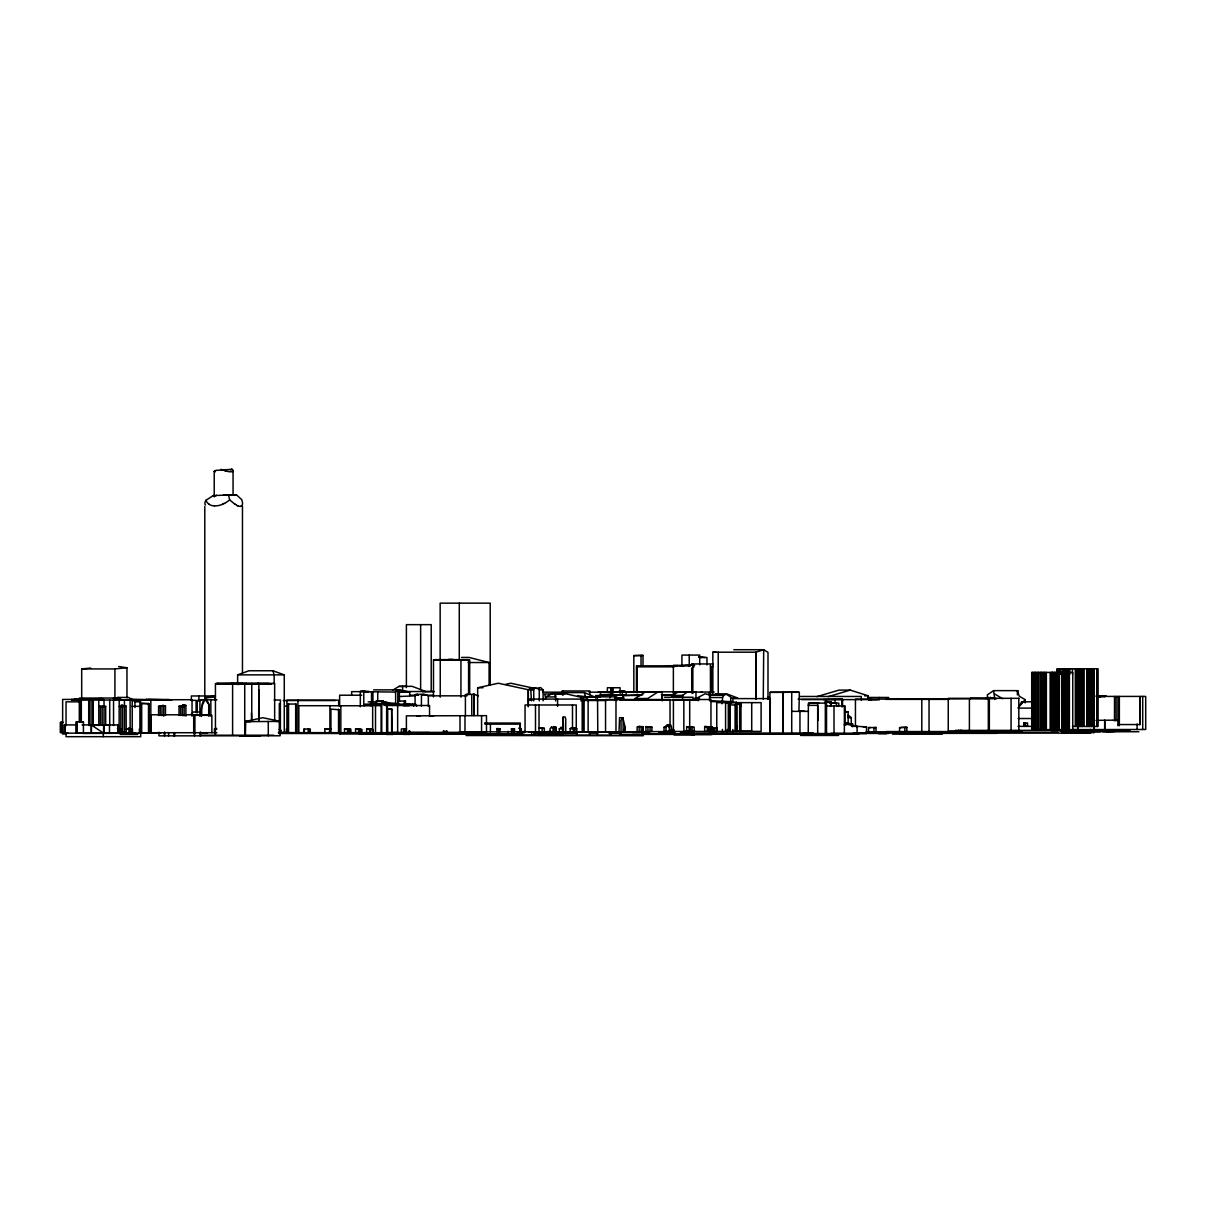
<?xml version="1.0" encoding="UTF-8"?>
<svg xmlns="http://www.w3.org/2000/svg" width="1206" height="1206" viewBox="0 0 1206 1206"><rect width="100%" height="100%" fill="white"/><g stroke="black" fill="none" stroke-linecap="round" stroke-linejoin="round"><path stroke-width="1.5" d="M838.788 705.902L838.788 703.098L829.411 703.098M259.124 690.103L258.943 720.057L258.853 683.395M770.332 700.415L769.941 732.992L769.941 692.319L783.252 692.319L783.252 732.992L782.86 692.319L798.598 692.108M626.2 691.867L626.2 694.807L623.773 695.169L609.633 694.415L600.513 694.626L600.437 695.576L600.437 691.912M737.348 725.846L736.444 731.409L736.429 702.314L731.183 702.314L729.856 704.937L729.856 731.409M740.378 707.304L740.981 703.595L736.444 703.595L738.238 703.595L736.911 704.229L736.911 731.409M691.686 668.034L691.792 693.058M692.847 667.446L693.209 665.245L693.525 667.114M552.966 731.906L553.795 726.826L555.71 726.932L555.484 731.906M705.178 657.481L699.51 656.984M619.025 731.529L619.567 717.706L622.839 717.706L624.934 726.509L624.226 731.936L620.517 731.725M214.261 496.39L216.402 495.44L236.406 494.777L241.803 499.706L242.27 501.621A21.015 7.899 48.6 0 1 242.496 502.766A18.844 7.161 48 0 1 242.496 504.138L242.391 504.485A14.985 5.623 48.9 0 1 242.059 505.45L240.929 506.339M376.166 703.55L375.503 705.631L381.096 705.631L381.759 703.55L370.574 703.46L369.91 705.495L375.503 705.495L376.166 703.46M397.829 705.495L398.493 703.505L392.9 703.505L392.236 705.495L392.9 703.912L387.307 703.912L386.644 705.51L386.644 734.424L392.9 734.424M708.631 694.596L709.52 692.244M768.629 696.676L767.694 699.103L768.629 696.827M565.75 731.816L565.75 719.108L565.207 717.088L563.247 716.967L562.388 731.906M209.12 715.912L209.12 704.817C203.105 689.063 200.407 711.314 201.296 715.957M205.186 699.118L201.704 706.731L201.704 715.957M988.061 698.184L990.443 697.339M818.753 703.158L809.407 702.992L808.231 705.359L817.683 705.374L818.301 720.419M823.457 699.601L842.557 699.405L841.592 706.761M615.03 698.138L624.135 698.138L622.628 697.852L623.14 695.169L622.628 697.852L615.467 697.852M735.102 731.409L735.102 704.937L736.429 702.314M216.794 495.41L213.221 495.606L205.849 500.354L205.156 501.847A19.748 5.924 -35.5 0 0 204.914 502.872L205.05 504.485A15.572 4.658 -35.2 0 0 205.517 504.982M1032.366 701.756L1021.618 701.892L1018.377 707.575L1025.16 699.616L1019.296 696.269L1017.306 690.631L993.593 690.631L987.382 694.852L987.382 698.591M665.998 731.529L665.998 727.128L667.446 724.61L669.3 728.077L669.3 731.364M531.74 689.847L532.72 688.249L530.67 687.631L528.318 689.847L528.318 706.776M714.6 695.003L711.374 694.611L709.565 697.535L722.515 697.505L724.324 694.611L726.856 694.535L730.715 697.083L730.715 702.48L725.801 702.48M128.545 729.268L129.208 728.288L131.348 729.268L131.348 732.826M622.839 717.706L621.03 720.299L621.03 731.529M665.998 727.128L668.064 724.685M553.313 727.112L551.504 727.158L550.057 728.771L550.057 731.906M191.121 714.419L193.442 711.992L200.754 711.992M664.024 731.529L664.024 727.308L668.018 724.61M690.209 665.938L692.169 663.948L713.274 663.948M559.313 731.906L559.313 728.786L562.313 727.263M623.773 695.576L622.628 695.576L642.828 694.807M228.447 494.777L229.683 499.962L226.607 502.133A19.582 12.738 -25.3 0 1 224.497 503.55M133.007 699.782L128.379 697.43L117.932 697.43L114.917 699.028L114.917 668.938L126.962 667.747L126.977 697.897M363.76 705.736L367.981 704.786M985.634 698.621L988.453 697.324M710.877 692.078L710.877 667.838L713.394 666.375M687.586 665.456L680.274 665.833L687.586 665.456L688.686 666.451L692.169 663.948L694.656 665.441M710.877 667.838L711.434 667.235M672.888 697.656L672.888 695.545L677.953 692.018L686.5 692.048M993.563 690.661L994.799 699.269M672.888 695.545L682.611 695.334L687.42 692.018L695.968 692.048L695.968 699.284M1016.507 691.204L1017.894 690.842L1017.894 694.264M1017.306 690.631L1017.894 690.842M245.376 735.781L245.707 721.429L262.863 717.706L280.124 721.399L280.154 735.781L158.951 735.856L158.951 732.253M392.915 690.058L398.99 686.395L406.633 686.335M528.168 700.46L533.308 699.797M384.277 705.45L384.277 701.998L395.116 703.671M163.714 716.153L163.714 705.54L158.589 706.369L158.589 715.565M572.488 704.982L572.488 728.334L570.212 728.53L575.79 728.364L570.212 728.53L570.212 731.906M699.465 698.093L694.822 698.214L696.299 698.666L694.822 699.284M242.074 683.832L242.919 683.425L242.074 683.591M736.911 704.229L740.981 703.595M246.401 683.425L245.496 683.531M545.549 699.209L545.549 696.932L554.142 692.877L559.524 694.234M129.208 728.288L126.223 729.268L131.348 729.268M715.912 694.219L723.178 695.169M131.137 699.736L151.142 700.113M560.865 693.872L563.895 692.591L584.352 692.606L594.995 697.053M215.346 470.732L215.075 470.837A9.708 1.221 -8.3 0 0 214.397 471.154A9.558 1.176 -8.8 0 0 214.246 471.335A9.558 1.191 -7.4 0 0 214.382 471.546M231.07 469.647L232.065 469.345M1096.013 720.359L1112.625 720.163M844.471 725.364L847.471 724.233L857.089 726.736M598.93 697.158L593.654 696.842M679.475 692.395L677.983 692.199L681.752 692.063M237.627 684.119L237.627 674.863L248.994 670.762L272.903 670.762L284.269 674.863L284.269 732.268M679.31 691.716L674.214 692.048L714.133 692.063M214.487 732.66L214.487 729.012L216.492 728.334M247.773 721.655L250.592 721.655M712.852 693.601L712.852 652.205L755.8 652.205L763.277 649.853M767.996 699.329L767.996 652.371L763.7 649.717L763.277 699.224M415.075 704.379L415.075 694.716L423.623 694.053L428.341 695.832L467.039 695.832M415.075 694.716L417.593 694.083M465.41 715.475L465.41 694.716L467.566 694.053M465.41 694.716L474.033 694.219L474.033 715.475M828.326 696.631L850.215 690.103L868.26 695.817L868.26 699.435M816.839 696.661L839.014 690.103L850.215 690.103M216.402 470.37L232.019 469.315M233.06 470.837L233.06 494.852L232.065 494.988M595.674 698.214L595.674 695.576L623.773 694.807M363.775 704.952L363.775 691.701L365.252 691.324L361.664 691.204L360.323 691.505L360.323 706.791M363.775 691.701L395.628 692.063M704.681 731.454L704.681 726.555L710.816 726.901L707.259 727.474L712.158 726.886L712.158 731.333M205.487 700.309L205.487 697.807L214.065 695.862M477.666 715.49L477.666 687.767L498.334 683.229L528.318 689.757M505.465 684.405L510.786 683.229L532.901 688.038M555.665 700.972L555.665 694.234L561.815 692.877L581.036 697.249L600.271 696.842M396.593 690.541L399.714 689.862L409.693 692.078L409.693 695.756M643.054 731.529L643.054 726.751L639.286 726.404L637.115 726.841L637.115 731.529M1115.746 720.193L1117.902 720.042M899.555 731.846L899.555 727.715L901.575 727.324L906.867 727.324L906.867 731.846M899.555 727.715L906.867 727.324M405.472 704.711L405.472 700.972L404.327 701.183L404.327 704.153M398.417 704.153L398.417 701.183L399.623 700.972M158.589 706.369L161.966 706.083L161.966 715.625M160.338 706.369L161.966 706.083M376.227 704.153L376.227 701.138L383.282 700.957L383.282 704.696M531.756 689.742L531.756 687.917L539.263 688.581L539.263 700.867M376.227 701.138L383.282 700.957M124.339 706.415L126.087 706.143L126.208 732.826L124.459 731.605M1118.037 720.479L1117.66 720.51A9.226 0.784 9 0 1 1114.766 720.404M324.881 732.585L324.881 728.891L326.992 728.801M325.469 729.012L331.394 728.801L324.881 728.891M602.276 695.349L609.633 694.415M710.545 731.243L710.545 728.56L713.002 728.273L717.253 728.273L717.253 731.243M710.545 728.56L717.253 728.273M633.828 692.515L633.828 655.612L643.009 655.401L643.009 665.833M633.828 655.612L643.009 655.401M725.801 702.148L730.715 701.636L711.359 700.792M81.691 699.42L81.691 668.938L90.676 668.049M161.86 700.098L167.408 699.57M868.531 731.846L868.531 727.655L870.611 727.474M876.053 731.846L876.053 727.474L873.973 727.655L873.973 731.846M205.487 697.807L214.894 697.098L214.894 700.309M616.869 695.199L622.281 694.822M216.492 683.591L242.768 683.425M232.683 494.988L236.406 494.777M399.397 696.51L415.256 695.832M223.381 495.048L231.763 494.792M1097.566 696.721L1104.982 696.601L1103.098 696.194M76.807 699.947L71.546 699.42M561.483 694.068L564.77 693.963L544.569 693.963L545.549 697.053M616.01 699.827L582.453 699.857M109.49 733.158L109.49 724.912L93.359 725.168L94.686 725.605M637.22 731.967L628.808 731.725M496.917 731.861L496.917 728.59L500.038 728.801L500.038 731.861M662.32 691.897L645.557 691.837L634.884 698.606L647.773 698.455L658.235 691.837L662.019 691.686L662.305 700.897L662.305 695.455L674.214 694.807L661.295 694.807M275.873 721.444L280.124 721.399L245.376 721.655M573.378 731.906L573.378 728.469L576.77 728.62L576.694 735.163L577.056 732.645L534.665 732.645L534.665 735.163M398.99 686.395L412.181 686.335L425.914 691.611M148.142 699.224L171.945 699.902M896.842 698.606L902.058 699.329M269.074 683.395L215.437 683.591L215.437 735.042M433.482 696.978L433.482 659.923L440.25 659.908L440.235 697.158M531.756 687.917L539.263 688.581M864.536 695.832L868.26 695.817M544.328 728.334L539.022 728.183L544.328 728.334L544.328 731.906M511.45 731.861L511.45 728.726L512.897 728.71L514.495 728.831L514.495 731.861M213.221 495.606L214.547 495.606M733.791 649.717L763.7 649.717M698.576 657.119L701.877 657.481M461.551 657.421L469.044 657.421L489.093 662.531L489.093 684.948M699.118 657.481L706.957 657.481L706.957 664.868M434.688 659.637L468.425 659.622M433.482 659.923L469.692 659.923L469.692 693.751M468.199 662.531L489.093 662.531M677.697 665.637L665.712 665.833M682.596 665.833L636.436 665.833L636.436 691.988M674.199 666.843L637.19 666.843L637.19 692.953M81.722 668.938L114.917 668.938M284.269 674.863L237.627 674.863M216.492 683.44L274.651 683.395L274.651 720.284M218.361 684.149L271.727 684.149M477.666 687.767L482.988 687.767M373.649 689.862L399.714 689.862M528.318 689.847L533.745 689.847L532.72 688.249M543.107 689.862L539.263 689.862L539.172 687.872L540.605 687.541L543.107 689.862L543.107 700.867M619.221 690.842L624.904 690.842M360.323 691.505L368.539 691.505M401.492 691.52L434.175 691.52M369.157 691.551L351.639 691.656L351.639 695.334M422.386 691.611L433.979 691.596M598.282 691.882L678.616 691.837M398.794 692.063L409.693 692.078M542.549 692.169L562.931 692.169M588.995 692.169L643.28 692.169M715.294 693.993L727.082 693.993L737.575 697.973L730.776 697.973M555.665 694.234L556.81 694.234M711.374 694.611L724.324 694.611M361.755 695.214L339.64 695.214L339.64 706.294M410.07 695.214L418.422 695.214M422.025 695.214L432.848 695.214M622.628 695.455L640.688 695.455M215.437 695.968L191.362 695.968L191.362 700.354M1096.179 695.817L1106.068 695.817M799.759 696.465L861.265 696.465L861.265 700.173M1096.179 696.405L1145.7 696.42L1145.7 729.479L1031.703 729.69L1031.703 672.42L1072.767 672.42L1072.767 729.69M545.549 696.932L555.665 696.932L554.142 692.877M664.521 697.249L693.149 697.249M867.642 697.46L888.747 697.46M120.811 698.048L79.31 698.048L79.31 722.017M985.634 698.229L993.322 698.184M692.983 698.666L696.299 698.681M770.408 698.606L732.871 698.606L732.931 702.48M996.804 698.621L917.676 699.043M97.942 698.877L76.521 698.877L71.546 700.128L132.223 700.008L132.223 732.826M895.968 699.043L918.851 699.043M115.233 699.194L117.992 699.194M130.173 699.209L147.072 699.57M528.499 699.088L587.819 699.088M798.131 699.224L842.21 699.224L842.21 706.49M76.264 699.42L62.637 699.42L62.637 734.017L66.27 734.017M885.897 699.374L949.107 699.374M117.932 697.43L120.947 699.782L192.04 699.706L192.04 716.183M216.869 699.827L199.91 699.827L199.91 716.243M801.447 699.601L871.817 699.601M274.124 700.023L280.395 700.023L280.395 732.585M619.537 699.932L698.847 700.068M868.531 699.993L877.486 699.993M133.489 700.279L134.966 700.279L134.966 707.545M190.94 700.354L196.096 700.354L196.096 712.565M200.995 700.445L197.241 700.445L197.241 713.002M283.259 700.55L335.374 700.55M583.011 731.771L583.011 699.133L584.111 700.475L606.452 700.52M132.509 700.882L139.821 700.882M398.417 701.183L405.472 700.972M825.311 733.595L825.311 701.5L831.145 701.937L831.145 706.038L829.939 705.555L831.145 705.555L830.542 702.947L835.758 702.962L837.009 706.038M711.615 701.56L732.931 702.344L731.379 701.44M80.953 701.832L66.044 701.832L66.044 725.68M134.695 701.832L140.725 701.832M368.132 701.892L377.011 701.892M382.332 701.892L385.89 701.892M831.145 701.937L825.311 701.5M825.658 703.098L808.397 703.098L808.231 733.595M141.087 732.645L141.087 703.384L149.092 703.701L149.092 732.645M141.087 703.384L149.092 703.701M365.011 704.153L415.437 704.153M204.779 699.118L209.12 704.817M729.856 704.937L735.102 704.937M185.905 705.42L182.543 705.133L185.905 705.42L185.905 716.078M162.086 705.54L163.714 705.54M386.644 705.51L429.547 705.51L429.547 716.334M165.463 705.962L162.086 705.676L165.463 705.962L165.463 715.294M826.532 706.038L845.044 705.902L845.044 722.469L852.657 724.218L852.657 726.736M124.459 706.143L126.087 706.143M131.982 706.324L140.032 706.324M179.031 715.49L179.031 706.234L182.407 706.565M284.586 706.158L288.279 706.158M105.676 724.896L105.676 706.445L98.817 706.399L100.565 706.595M119.213 706.535L122.59 706.535L122.59 732.298M1018.075 708.118L1030.889 708.118M387.654 732.555L387.654 708.842L391.633 708.842L392.236 734.424M392.297 709.58L387.654 708.842M791.724 711.359L808.397 711.359M844.848 711.826L848.15 711.826L848.15 724.61M210.658 714.781L151.217 714.781L151.217 732.705M193.699 715.324L211.864 715.324L211.864 732.645M416.869 716.017L420.125 716.017M430.029 716.078L433.557 716.078M851.27 717.676L848.15 717.676L848.255 715.037L851.27 717.676L851.27 724.791M1018.12 718.52L1031.371 718.52M63.134 722.258L60.3 722.258L60.3 732.585L63.134 732.585M82.204 722.198L83.425 722.198M484.601 723.042L520.314 723.042L520.314 728.53M1023.758 726.359L1023.758 722.952L1027.542 722.952L1027.542 726.359M484.872 724.128L519.816 724.128L519.816 731.861L459.305 731.861M844.336 724.218L852.657 724.218M1118.083 724.55L1139.972 724.55M77.274 724.912L64.325 724.912L64.325 733.158L160.775 733.052M82.053 724.912L109.49 724.912M852.657 726.118L866.526 726.841L866.526 733.595L803.03 733.504M851.481 726.314L854.677 726.314M1017.97 726.359L1032.065 726.359M1072.436 726.449L1097.957 726.449L1097.957 668.757L1056.999 668.757L1056.999 674.35M645.949 731.529L645.949 726.66L651.888 727.128L651.888 731.529M686.666 726.705L692.757 727.278L686.666 726.705L686.666 731.454M704.681 726.555L712.158 726.886M863.134 726.841L866.526 726.841M645.949 726.66L651.888 727.128M689.048 727.128L694.189 727.128L694.189 731.333M664.024 727.308L665.998 727.308M868.531 727.655L876.053 727.474M355.589 732.675L355.589 728.71L360.82 729.283L360.82 732.675M496.917 728.59L500.038 728.801M573.378 728.469L576.77 728.62M119.213 728.786L117.464 728.786L121.414 729.087L121.414 732.313M344.524 732.675L344.524 728.921L349.755 729.193M366.639 732.675L366.639 728.846L372.986 729.524L372.986 732.66L298.847 732.645L298.847 705.706L372.654 705.766L372.654 732.675M369.579 732.675L369.579 729.012L371.885 729.012L366.639 728.846M406.603 728.921L401.357 728.921L401.357 732.539M511.45 728.726L514.495 728.831M519.515 728.952L521.128 728.952L521.128 735.012M559.313 728.786L561.574 728.786M128.349 728.288L129.012 729.268L132.494 729.193L132.494 732.374L129.012 732.374M214.487 729.012L216.824 729.012M358.514 729.359L361.936 729.359L361.936 732.645M369.579 729.012L372.986 729.524M279.611 730.203L280.742 730.203L280.742 732.63L278.752 732.585M670.958 729.977L674.244 729.977M1056.577 730.082L1059.818 730.082M1091.4 730.143L1115.264 730.143M1117.027 730.082L1122.273 730.082M955.303 730.399L1093.149 730.293M1051.044 730.58L1110.681 730.58M993.051 730.746L1016.266 730.746M1062.411 730.776L1130.173 730.73M736.76 731.153L751.579 731.153M1060.134 731.002L1108.284 731.002M665.998 731.364L671.742 731.364C672.028 724.776 668.682 720.103 669.963 731.364M954.881 731.303L996.804 731.303M1106.113 731.469L1122.153 731.228M525.138 731.56L517.51 731.725L517.51 735.012M546.62 731.56L553.629 731.56M670.023 731.529L593.473 731.936M866.255 731.71L871.817 731.71M885.897 731.56L956.886 731.56M1000.287 731.514L1022.432 731.514M1090.088 731.56L1114.238 731.529M520.389 731.801L649.733 731.967M866.405 731.846L929.042 731.846L929.042 699.118L855.446 699.118L855.446 726.389M952.031 731.756L1000.483 731.756M1092.847 731.771L1100.4 731.771M1102.51 731.74L1138.871 731.74M528.499 732.057L587.819 732.057M589.568 732.178L600.467 732.178M680.305 732.072L694.746 732.057L694.746 730.987M980.478 732.238L1058.144 732.238M117.932 732.313L126.087 732.283M278.782 732.268L288.536 732.464M393.246 732.464L398.101 732.464M658.958 732.268L675.149 732.238M216.869 732.705L139.399 732.735L139.399 728.786M286.772 732.585L296.269 732.63L296.269 704.033L287.963 704.033L287.963 732.63M377.96 732.675L385.362 732.675M386.749 732.539L429.547 732.539M632.517 732.555L639.798 732.555M876.762 732.705L889.727 732.705M1061.687 732.66L1094.234 732.66M64.446 732.916L67.717 732.916M135.554 732.841L76.174 732.811L76.174 721.731L83.425 721.731L83.425 732.811M139.037 732.886L146.695 732.886M202.382 732.916L207.462 732.931M278.496 732.781L341.584 732.781M365.011 732.735L387.443 732.735M392.9 732.735L404.055 732.735M408.804 732.735L415.437 732.735M853.26 732.977L927.761 732.977M278.496 733.037L341.584 733.037M379.227 733.007L388.181 733.007M534.997 733.188L576.543 733.188M589.312 733.188L597.181 733.188M696.088 733.127L813.311 732.992M921.294 733.007L978.759 733.203M990.774 733.158L1090.33 733.082L1090.33 729.344M82.641 733.459L128.409 733.263M278.933 733.489L340.695 733.489M392.236 733.338L398.493 733.338M609.603 733.444L620.909 733.444M830.919 733.354L888.747 733.459M898.862 733.354L996.895 733.354M609.105 733.504L621.316 733.504M878.646 733.67L886.531 733.67M359.177 733.761L388.332 733.761M392.086 733.761L522.665 733.957M641.607 733.941L787.985 733.941M339.64 734.002L520.314 734.032M642.316 734.228L654.149 734.228M672.481 734.213L782.739 734.213M892.47 734.122L942.383 734.122M120.223 734.439L137.65 734.439M619.537 734.364L712.475 734.424M761.333 734.243L858.672 734.243M691.083 734.544L711.54 734.544M674.018 734.906L694.52 734.906M200.467 735.223L273.747 735.223M486.139 735.042L489.953 735.042M538.132 735.313L563.262 735.313M800.603 735.449L838.607 735.449M466.074 735.509L643.28 735.735M239.798 736.112L260.436 736.112M330.911 732.645L330.911 709.128L339.172 709.776L339.172 732.645M448.526 659.365L452.883 659.38M701.183 692.063L702.299 692.063M245.707 721.429L247.773 721.444M387.443 703.882L393.156 703.912M232.065 494.792L233.029 494.837M671.501 696.616L681.269 696.691M989.297 698.319L989.297 731.062L989.297 700.038L988.317 698.455L970.393 698.244L969.398 700.038L969.398 731.062M712.852 652.205L716.349 652.25M698.138 700.807L698.138 697.445L705.118 693.767L709.565 694.912L722.786 695.153M1100.746 696.601L1097.264 696.525L1100.746 696.525M695.968 698.093L699.465 698.259M805.126 711.344L798.96 710.967L799.352 692.259L770.348 692.319M214.427 505.872L213.161 505.751A13.673 8.939 -26.2 0 1 211.351 505.374L210.839 505.133A15.497 10.04 -25.5 0 1 209.256 504.379M344.524 728.921L347.464 729.193M699.103 656.848L701.877 657.119M215.346 471.848L214.261 471.576M105.676 706.445L102.314 706.264L104.063 706.445M102.178 706.595L100.43 706.399L100.43 724.881M74.335 699.42L77.154 699.736M577.614 695.696L590.608 697.249M257.375 683.425L258.401 683.576M218.361 683.576L217.366 683.576M845.044 711.404L848.15 711.826M118.655 666.526L126.962 667.747M329.856 728.982L329.283 732.585M121.414 729.087L117.932 728.695L120.253 729.087L120.253 732.826M954.971 730.64L958.664 731.303L958.664 730.158L958.71 731.303M233.647 683.591L232.245 683.591M238.833 684.541L231.024 683.44M179.031 706.234L180.779 706.565M355.589 728.71L358.514 729.283L358.514 732.675M225.944 471.003L224.723 470.657M473.747 715.475L474.033 694.219M473.747 694.204L478.39 695.847M268.26 721.399L268.305 735.781M518.716 728.153L521.128 728.952M220.924 469.315L222.854 470.054A10.07 2.322 18.2 0 0 224.708 470.581M597.543 699.797L597.799 733.414M119.846 699.782L120.947 699.782M643.054 726.751L642.406 731.529M1097.189 695.274L1100.173 696.827M279.204 729.359L280.742 730.203M994.799 694.068L1002.563 698.696M209.301 504.349L208.834 504.033A18.467 11.894 -24.6 0 1 207.206 502.48A21.271 13.748 -24.9 0 1 206.226 501.078L205.849 500.354M234.914 504.198L229.683 499.962M560.85 727.263L562.388 728.786M551.504 727.158L552.966 728.771M587.02 699.133L588.136 700.49L588.136 731.771M101.711 700.249L100.58 698.621L98.666 698.621L99.797 700.249M555.71 726.932L556.448 731.816M1023.758 722.952L1025.884 726.359M103.626 700.415L102.495 698.576L100.58 698.576L101.711 700.415M1021.618 701.892L1022.251 703.023M415.437 703.822L416.688 706.219M412.467 703.822L413.703 706.219M115.233 698.319L116.183 700.128M113.424 698.319L114.359 700.128M722.093 700.792L722.439 702.48M711.434 668.034L710.394 665.23L710.5 693.676M530.67 687.631L531.409 700.852M272.903 670.762L274.169 674.863L274.169 684.119M584.352 692.606L585.543 697.053M553.795 726.826L554.036 731.816M563.247 716.967L563.534 731.816M534.665 732.645L534.997 735.163L534.997 731.786M402.472 686.395L402.774 691.34M468.667 680.893L468.998 693.751M251.436 712.776L251.541 720.193M988.317 698.455L988.332 731.062M258.687 708.796L258.762 720.042M1142.715 696.42L1142.715 729.479M1137.092 723.962L1137.092 729.479M1119.349 696.495L1119.349 725.756M1117.932 696.495L1117.932 725.756M1116.093 696.495L1116.138 720.268M1114.525 696.495L1114.495 720.268M1104.786 720.314L1104.786 729.645M1104.651 720.374L1104.651 729.645M1097.4 668.757L1097.4 726.449M1096.978 668.757L1096.978 726.449M1094.204 668.757L1094.279 729.645M1093.752 668.757L1093.812 729.645M1092.139 668.757L1092.139 726.449M1091.656 668.757L1091.656 726.449M1091.174 668.757L1091.174 726.449M1089.742 668.757L1089.742 726.449M1089.154 668.757L1089.274 726.449M1088.701 668.757L1088.701 726.449M1087.284 668.757L1087.284 726.449M1086.772 668.757L1086.772 726.449M1084.149 668.757L1084.149 726.449M1082.687 668.757L1082.687 726.449M1082.174 668.757L1082.189 726.449M1081.676 668.757L1081.676 726.449M1080.38 668.757L1080.38 726.449M1079.913 668.757L1079.883 726.449M1079.415 668.757L1079.415 726.449M1078.134 725.997L1078.134 729.645M1077.923 668.757L1077.923 726.449M1077.712 725.997L1077.712 729.645M1077.501 668.757L1077.44 726.449M1077.018 668.757L1077.018 726.449M1076.008 729.344L1076.008 733.082M1075.3 668.757L1075.3 726.449M1073.913 729.344L1073.913 733.082M1072.436 668.757L1072.436 674.35M1069.752 668.757L1069.752 674.35M1069.39 672.42L1069.39 729.69M1069.149 668.757L1069.059 674.35M1068.923 672.42L1068.923 729.69M1068.471 668.757L1068.471 674.35M1067.702 672.42L1067.702 729.69M1067.235 672.42L1067.235 729.69M1066.903 668.757L1066.948 729.69M1066.481 672.42L1066.481 729.69M1066.315 668.757L1066.315 674.35M1066.089 668.757L1066.089 674.35M1065.516 668.757L1065.516 674.35M1064.883 672.42L1064.883 729.69M1064.401 672.42L1064.416 729.69M1063.933 668.757L1063.918 729.69M1063.375 668.757L1063.375 674.35M1063.179 668.757L1063.179 674.35M1062.622 668.757L1062.622 674.35M1062.29 672.42L1062.29 729.69M1061.747 672.42L1061.747 729.69M1060.752 668.757L1060.752 674.35M1060.195 668.757L1060.195 674.35M1059.426 668.757L1059.275 729.69M1058.114 668.757L1058.114 674.35M1057.888 672.42L1057.888 729.69M1057.556 668.757L1057.556 674.35M1057.255 672.42L1057.225 729.69M1056.592 672.42L1056.592 729.69M1055.371 672.42L1055.371 729.69M1054.798 672.42L1054.722 729.69M1054.15 672.42L1054.15 729.69M1052.793 672.42L1052.793 729.69M1052.28 672.42L1052.28 729.69M1052.129 672.42L1052.129 729.69M1051.632 672.42L1051.632 729.69M1050.14 672.42L1050.14 729.69M1046.356 672.42L1046.356 729.69M1045.783 672.42L1045.783 729.69M1044.426 672.42L1044.426 729.69M1043.748 672.42L1043.657 729.69M1042.994 672.42L1042.994 729.69M1041.441 672.42L1041.441 729.69M1040.763 672.42L1040.763 729.69M1040.13 672.42L1040.13 729.69M1038.472 672.42L1038.472 729.69M1037.808 672.42L1037.778 729.69M1037.1 672.42L1037.1 729.69M1035.577 672.42L1035.577 729.69M1034.914 672.42L1034.989 729.69M1034.326 672.42L1034.326 729.69M1032.833 672.42L1032.833 729.69M1032.17 672.42L1032.17 729.69M1025.386 722.952L1025.386 726.359M1025.16 699.616L1025.16 702.932M1017.382 691.204L1017.382 694.912M1011.08 698.319L1011.08 731.062M961.001 730.007L961.001 731.303M921.806 699.118L921.806 731.846M904.847 727.715L904.847 731.846M879.114 697.46L879.114 700.128M857.089 726.118L857.089 733.595M844.366 706.038L844.366 733.595M842.557 699.405L842.572 706.731M835.019 699.224L835.019 702.857M834.009 706.038L834.009 733.595M826.532 701.5L826.532 733.595M817.683 703.158L817.683 733.595M799.955 711.359L799.955 732.992M791.724 692.259L791.724 732.992M782.86 692.108L782.845 732.992M756.117 652.114L756.117 699.224M755.8 652.205L755.8 699.254M751.715 702.631L751.715 731.409M740.981 702.631L740.981 731.409M739.64 704.229L739.64 731.409M732.871 729.524L732.871 732.992M731.183 702.314L731.198 703.279L725.575 703.279L725.575 731.409M729.645 703.279L729.645 731.409M728.288 703.279L728.288 731.409M727.233 729.374L727.233 733.127M722.515 697.505L722.515 701.033M722.439 729.374L722.439 733.127M721.942 702.631L721.942 703.791M718.218 652.205L718.218 694.912M716.771 731.409L716.771 702.631L761.107 702.631L761.107 731.409L673.415 731.454L673.415 699.525L710.952 699.525L710.952 731.454M715.746 732.223L715.746 733.127M714.781 728.56L714.781 731.243M714.058 732.223L714.058 733.127M713.002 728.273L713.002 731.243M712.309 732.193L712.309 733.127M711.721 726.766L711.721 731.333M711.51 732.193L711.51 733.127M711.359 667.838L711.359 692.078M710.816 731.454L710.349 726.736L710.349 731.454M710.62 732.193L710.62 733.127M710.183 727.354L710.183 731.333M709.565 694.912L709.565 700.807M709.038 726.811L709.038 731.454M708.646 727.474L708.646 731.333M707.259 726.736L707.259 731.454M699.706 664.868L699.706 655.084L681.918 655.084L681.918 665.833M693.676 667.235L693.676 665.335L673.37 665.335L673.37 693.571M693.435 730.987L693.435 732.057M692.847 665.335L692.847 693.571M692.123 727.082L692.123 731.454M690.51 727.128L690.51 731.333M689.696 699.525L689.696 726.705M689.229 655.084L689.229 666.059M689.048 727.082L689.048 731.454M687.028 730.987L687.028 732.057M685.717 730.987L685.717 732.057M683.847 699.525L683.847 731.454M682.611 695.334L682.611 698.199M674.214 691.837L674.214 695.078M671.38 730.127L671.38 732.268M670.461 730.127L670.461 732.268M670.023 725.891L670.023 699.525L605.548 699.525L605.548 731.529M650.049 727.128L650.049 731.529M647.923 726.932L647.984 731.967M641.125 726.751L641.125 731.529M641.034 655.612L641.034 665.833M639.135 726.434L639.135 731.529M636.904 665.833L636.904 691.988M632.758 731.967L630.075 731.771M624.934 726.509L624.934 731.529M623.095 718.037L623.095 731.529M622.462 690.842L622.281 695.576M620.095 693.36L620.095 687.737L607.387 687.737L607.311 692.033L605.126 691.942L610.914 691.626L610.914 687.737M619.492 731.771L616.809 731.967M616.794 700.52L616.794 696.842L582.197 696.842L582.212 732.057M615.98 699.525L615.98 731.529M614.759 696.842L614.759 700.52M612.723 687.737L612.723 693.043M612.633 687.737L612.633 693.36M611.457 691.912L611.457 695.576M611.367 687.737L611.276 693.36M610.749 731.906L610.749 735.163L508.163 735.012L508.163 731.273M609.95 731.906L609.95 735.163M609.814 695.244L609.814 697.852M597.347 696.842L597.347 700.52M597.332 731.906L597.332 735.163M596.985 731.906L596.985 735.163M589.885 694.701L589.885 690.963L562.026 690.963L562.026 694.656M590.051 731.982L590.051 735.163M589.568 731.982L589.568 735.163M584.111 700.475L584.111 731.771M581.036 697.249L581.036 700.972M577.056 731.982L577.056 735.163M576.257 731.906L576.257 704.982L525.047 704.982L525.047 731.906M574.493 728.635L574.493 731.756M563.277 690.963L563.277 694.656M563.112 690.963L563.112 694.656M562.81 690.963L562.81 694.656M562.689 690.963L562.689 694.656M557.579 699.088L557.579 706.354M542.127 728.349L542.127 731.906M539.022 704.982L539.022 731.906M535.494 704.982L535.494 731.906M533.957 731.786L533.957 735.163M533.745 688.581L533.745 700.852M531.695 731.801L531.695 735.012M528.273 689.757L528.273 706.324M523.992 731.56L523.992 733.112M521.987 731.786L521.987 735.163M520.389 731.725L520.389 735.012M513.756 731.273L513.756 735.012M512.972 728.831L512.972 731.861M498.53 728.831L498.53 731.861M490.42 724.128L490.42 731.861M490.209 684.812L490.209 603.151L440.145 603.151L440.145 659.531M481.571 715.655L481.571 732.268M471.757 694.716L471.757 715.475M468.591 693.284L468.591 659.938L460.948 659.923L460.933 697.143M464.988 715.851L464.988 732.479M459.999 715.851L459.999 732.479M459.275 603.151L459.275 659.531M446.974 730.866L446.974 732.524L443.431 732.524L443.431 730.866M446.16 730.866L446.16 732.524M444.155 730.866L444.155 732.524M431.22 691.37L431.22 624.648L406.392 624.648L406.392 687.676M428.341 695.832L428.341 706.234M421.437 694.731L421.437 706.234M420.638 624.648L420.638 689.53M409.678 730.776L409.678 734.379L403.392 734.379L403.392 730.791M409.03 730.791L409.03 734.379M406.392 732.479L406.392 715.851L486.485 715.655L486.485 732.268L404.266 732.449L404.266 728.921L405.382 728.921L405.382 732.449M399.397 700.58L399.397 691.279L395.628 691.279L395.628 704.289M397.829 691.279L397.829 704.289M397.648 705.51L397.648 732.539M391.633 708.842L391.633 732.555M387.307 703.912L387.307 734.424M385.362 702.178L385.362 705.57M382.136 701.138L382.136 704.153M381.759 703.55L381.759 733.293L375.503 733.293L375.503 705.495M381.096 705.631L381.096 733.293M377.734 692.078L377.734 701.274M372.94 691.551L372.94 703.113M371.508 691.927L371.508 703.113M370.649 729.524L370.649 732.66M359.629 729.359L359.629 732.645M350.871 732.585L350.871 729.148L347.464 729.148L347.464 732.675M349.755 729.148L349.755 732.675M348.564 729.148L348.564 732.585M340.831 705.766L340.831 732.675M338.66 705.6L338.66 700.158L286.922 700.158L286.922 732.856M338.524 709.128L338.524 732.645M329.916 705.766L329.916 732.675M310.304 732.645L310.304 729.027L303.791 729.012L303.791 732.6M308.766 729.012L308.766 732.645M308.193 729.012L308.193 732.6M304.379 729.012L304.379 732.645M297.897 700.158L297.897 732.856M295.681 704.033L295.681 732.63M288.551 704.033L288.551 732.63M286.365 728.861L286.365 732.464M279.325 703.475L279.325 732.494M251.752 683.41L251.752 720.284M244.728 683.41L244.728 735.042M242.466 506.445L242.466 672.918M232.607 683.591L232.607 735.042M214.231 471.425L214.231 496.902M210.854 699.827L210.854 716.243M208.713 704.817L208.713 715.912M204.794 506.445L204.794 697.234M200.618 732.253L200.467 735.856M200.181 732.253L200.181 735.856M198.9 695.968L198.9 701.259M194.905 715.324L194.905 732.645M194.558 732.253L194.558 735.856M194.377 732.253L194.377 735.856M193.699 714.781L193.699 732.705M184.156 705.133L184.156 715.912M182.407 706.55L182.407 715.686M180.659 706.234L180.659 715.49M174.704 732.57L174.704 735.886M173.83 732.856L173.83 735.886M169.835 699.57L145.79 699.57M168.599 732.856L168.599 735.886M164.634 732.253L164.634 735.856M164.453 732.253L164.453 735.856M160.217 706.083L160.217 715.384M150.84 699.706L150.84 732.66M148.504 703.384L148.504 732.645M146.846 699.209L146.876 700.053M141.675 703.701L141.675 732.645M140.725 733.022L140.725 736.685L66.044 736.685L66.044 733.022M139.911 699.706L139.911 732.66M130.097 700.008L130.158 732.374M129.012 729.193L129.012 732.826M124.459 700.008L124.459 732.826M120.841 706.535L120.841 730.459M119.213 700.008L119.077 732.313M118.369 733.158L118.369 724.957L91.249 725.062L91.249 733.158M118.173 724.957L118.173 733.158M117.796 724.957L117.796 733.158M113.545 700.008L113.545 725.53M109.716 700.008L109.731 725.53M104.033 700.008L103.972 733.158M103.776 725.062L103.776 733.158M103.595 724.912L103.595 733.158L91.43 725.062L91.43 733.158M103.309 733.022L103.309 736.685M102.178 706.399L102.178 724.942M99.646 724.957L98.334 724.957M98.786 700.008L98.817 725.53M93.133 725.53L93.133 700.008L93.118 725.108M91.053 700.008L91.053 725.53M89.304 700.008L89.304 725.499M88.716 700.008L88.716 725.499M81.315 700.008L81.315 721.866M80.169 700.008L80.169 721.881M77.003 721.731L77.003 732.811M76.46 722.198L76.46 732.811M64.883 724.912L64.883 733.158M64.687 724.912L64.687 733.158M61.235 722.258L61.235 732.585M1118.233 720.344A9.377 0.799 9.7 0 1 1118.248 720.51M1115.279 720.54A9.347 0.92 9.5 0 1 1113.017 720.314M1115.972 720.268A9.226 2.291 7.9 0 1 1114.555 720.419M1118.173 720.072A9.331 0.799 8.3 0 1 1118.309 720.253M240.899 506.309A11.638 4.327 47.9 0 1 239.497 506.294L239.135 506.294A12.377 4.658 48.6 0 1 238.245 506.007M224.301 503.234A17.14 10.884 -25.3 0 1 222.854 503.927M236.647 505.133A15.15 5.623 48.4 0 1 234.869 504.033M238.306 506.143A13.658 5.201 48.9 0 1 236.768 505.45M222.929 504.123A16.085 10.447 -25.4 0 1 221.452 504.711A14.578 9.482 -25.4 0 1 218.527 505.555L216.432 505.842A12.723 8.171 -25.1 0 1 214.457 505.811M228.296 471.546A8.744 2.231 18.4 0 0 231.477 471.772L231.763 471.712A8.713 2.231 18.9 0 0 232.532 471.501L232.728 471.41A9.437 2.382 19 0 0 232.939 470.626M228.22 471.486A9.241 2.276 18.1 0 1 225.929 470.973M230.768 469.662A9.799 1.221 -8.5 0 1 230.361 469.767M215.03 470.747A9.784 1.221 -8.5 0 1 216.01 470.4M231.869 469.315A10.583 2.608 19.3 0 1 232.577 470.023M232.698 470.039A10.191 2.578 18.1 0 1 232.833 470.265A9.934 2.518 17.8 0 1 233.09 470.672M713.183 732.193L713.183 733.127L713.183 732.193M404.055 703.776L403.392 705.751L409.03 705.751L409.678 703.776L404.055 703.776M1018.814 698.319L948.248 698.319L948.248 731.062L1018.814 731.062L1018.814 698.319M122.711 705.269L120.962 705.269L124.339 706.701L122.711 705.269M184.156 706.55L180.779 706.369L184.156 706.55M1139.866 724.55L1139.866 696.54L1139.791 724.55"/></g></svg>
